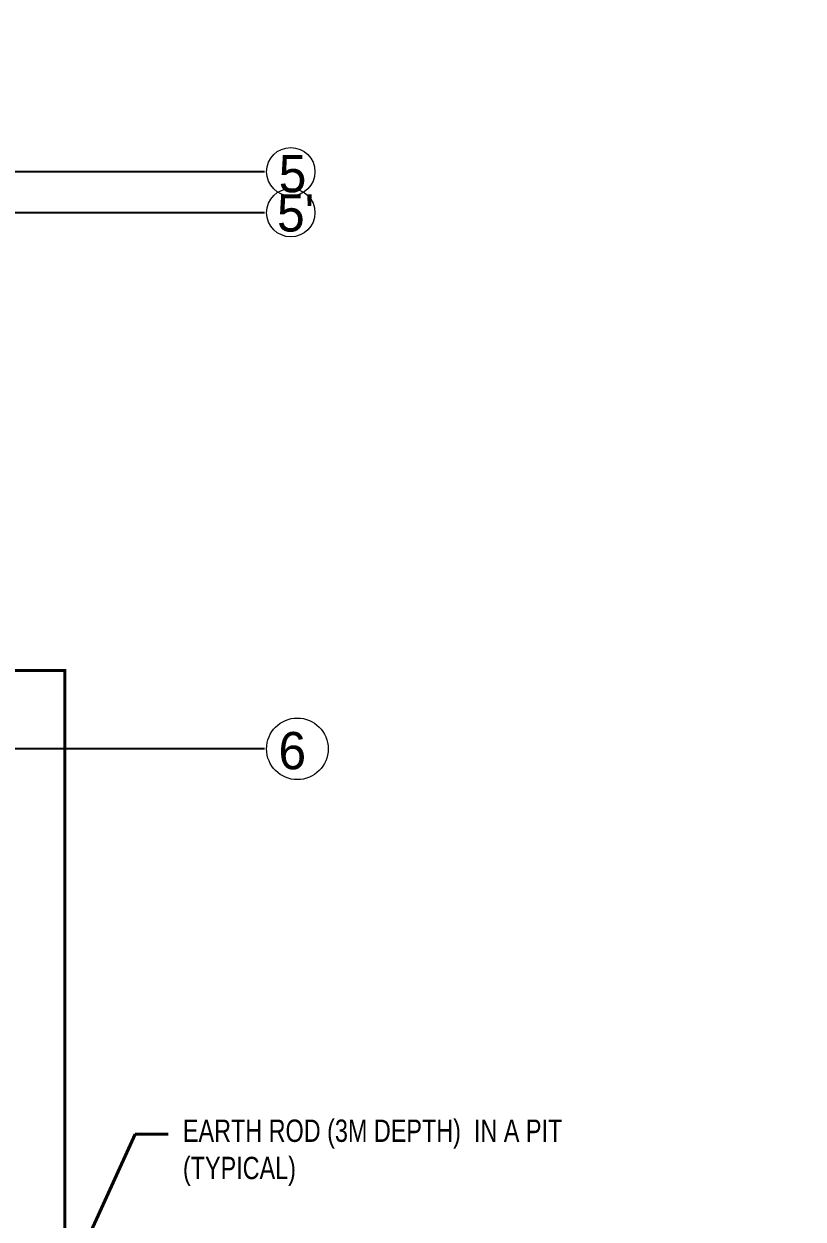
# Model space of a CAD drawing. Header units: metres. Extents: x -18745 to 220762, y -1579758 to -1356048.
# Drawn here: x 175706 to 186179, y -1410603 to -1394553 of the extents above; entities that cross this region are included whole.
import ezdxf
from ezdxf import colors
from ezdxf.entities.mleader import LeaderData, LeaderLine
from ezdxf.math import Vec2, Vec3

# ---------------------------------------------------------------- set-up
doc = ezdxf.new("R2010")
doc.units = ezdxf.units.M
doc.linetypes.add('DASHDOTX2', pattern=[50.8, 25.4, -12.7, 0, -12.7])
doc.linetypes.add('DASHED2', pattern=[0.375, 0.25, -0.125])
doc.layers.get('0').update_dxf_attribs({"lineweight": 0})
doc.layers.add('0E-PW-GRD', color=6, linetype='Continuous')
doc.layers.add('A-100 - Copy$0$axes', color=8, linetype='Continuous')
for name, color, linetype, lineweight in [('A-100 - Copy$0$AxisBalloons_2', 8, 'Continuous', 0), ('A-100 - Copy$0$TEXT', 8, 'Continuous', 0), ('E-GRND', 94, 'DASHED2', 40)]:
    doc.layers.add(name, color=color, linetype=linetype, lineweight=lineweight)
doc.styles.add('A-100 - Copy$0$Standard', font='GOTHIC.TTF')
doc.styles.add('ROMANS', font='romans.shx', dxfattribs={"width": 0.85})

# ---------------------------------------------------------------- blocks, each defined once
blk = doc.blocks.new('A-100 - Copy')
at = {"layer": 'A-100 - Copy$0$axes'}
for p, q in [((178940.3, -1396537.7, 0), (95643.4, -1396537.7, 0)), ((178940.3, -1397087.7, 0), (95650.8, -1397087.7, 0)), ((178940.3, -1404287.7, 2.4), (95748.8, -1404287.7, 2.4))]:
    blk.add_line(p, q, dxfattribs=at)
at = {"layer": 'A-100 - Copy$0$AxisBalloons_2'}
for centre, radius in [((179293.3, -1396537.7, -2.4), 325), ((179293.3, -1397087.7, -2.4), 325), ((179382.2, -1404287.7, 0), 413.9)]:
    blk.add_circle(centre, radius, dxfattribs=at)
at = {"layer": 'A-100 - Copy$0$TEXT', "char_height": 500, "attachment_point": 1, "style": 'A-100 - Copy$0$Standard'}
for s, insert in [('5', (179131.2, -1396313.7, -2.4)), ("5'", (179108.4, -1396840.9, -2.4)), ('6', (179127.8, -1404061.6, 0))]:
    blk.add_mtext_dynamic_manual_height_columns(s, width=1.122, gutter_width=1, heights=[0], dxfattribs=dict(at, insert=insert))

msp = doc.modelspace()

# ---------------------------------------------------------------- linework, layer by layer
at = {"layer": '0E-PW-GRD', "linetype": 'DASHDOTX2', "ltscale": 10, "const_width": 40, "elevation": 0}
msp.add_lwpolyline([(145625.6, -1394572.7), (167779.4, -1394572.7), (167779.4, -1395822.7), (174978.3, -1395822.7), (174978.3, -1403237.7), (176258.3, -1403237.7), (176258.3, -1434902.7), (174978.3, -1434902.7), (174978.3, -1448023.8), (174978.3, -1453972.7), (210878.3, -1453972.7), (210878.3, -1470902.7), (174978.3, -1470902.7), (174978.3, -1477822.7), (158048.3, -1477822.7)], dxfattribs=at)

# ---------------------------------------------------------------- leaders
at = {"layer": 'E-GRND', "linetype": 'ByBlock', "ltscale": 400}
ml = msp.add_multileader_mtext('Standard', dxfattribs=at)
ml.set_content('{\\fArial|b0|i0|c0|p34;\\W0.75;\\C256;EARTH ROD (3M DEPTH)  IN A PIT (TYPICAL)}', color=140, style='ROMANS')
ml.set_leader_properties(color=181, lineweight=-1)
ml.build(insert=Vec2(0, 0))
ml.multileader.update_dxf_attribs({"dogleg_length": 319.7, "arrow_head_size": 200})
ctx = ml.context
ctx.base_point, ctx.char_height, ctx.arrow_head_size, ctx.landing_gap_size, ctx.plane_origin, ctx.plane_x_axis, ctx.plane_y_axis = Vec3(177643.5, -1409460.1, -2.4), 300, 200, 200, Vec3(175126, -1409271.9, -2.4), Vec3(1, 0.0000626), Vec3(-0.0000626, 1)
notes = []
notes.append((ctx, [(1, (1, 1, 0), (177201.5, -1409460.2, -2.4), (1, 0.0000626), 442, [(0, [(176355.6, -1411317.7, -2.4)], 0, [])])]))
ctx.mtext.insert, ctx.mtext.text_direction, ctx.mtext.rotation, ctx.mtext.width, ctx.mtext.defined_height, ctx.mtext.flow_direction = Vec3(177843.5, -1409266, -2.4), Vec3(1, 0.0000626), 0.0000626, 5749.077, 1062.8, 5
for ctx, leaders in notes:
    for number, flags, end, landing, length, lines in leaders:
        leader = LeaderData()
        leader.index, (leader.has_last_leader_line, leader.has_dogleg_vector, leader.attachment_direction) = number, flags
        leader.last_leader_point, leader.dogleg_vector, leader.dogleg_length = Vec3(end), Vec3(landing), length
        for number, points, colour, breaks in lines:
            line = LeaderLine()
            line.index, line.vertices, line.color, line.breaks = number, Vec3.list(points), colors.encode_raw_color(colour), breaks
            leader.lines.append(line)
        ctx.leaders.append(leader)

# ---------------------------------------------------------------- next in the draw order: block references
msp.add_blockref('A-100 - Copy', (0, 0))

doc.saveas('drawing.dxf')
